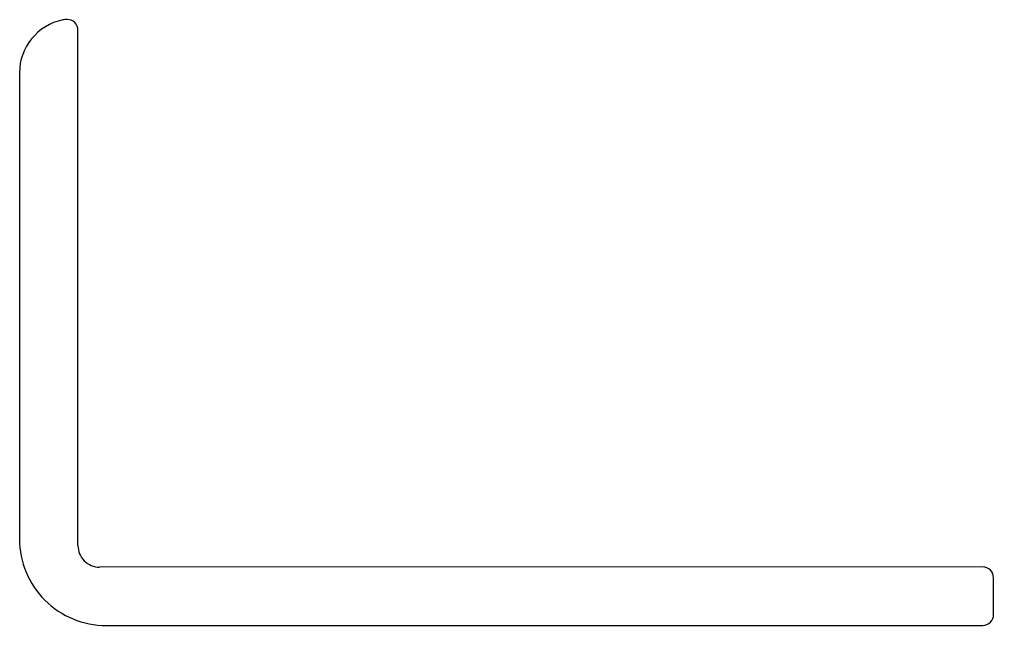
# Model space of a CAD drawing. Extents: x 2375.4 to 2420.4, y 1730.1 to 1758.1.
import ezdxf

# ---------------------------------------------------------------- set-up
doc = ezdxf.new("R2010")
doc.units = 0
doc.layers.get('0').update_dxf_attribs({"linetype": 'CONTINUOUS'})

msp = doc.modelspace()

# ---------------------------------------------------------------- linework, layer by layer
for p, q in [((2378.085, 1733.762), (2378.083, 1757.571)), ((2375.383, 1755.597), (2375.385, 1734.059)), ((2419.885, 1732.768), (2379.085, 1732.762)), ((2420.385, 1730.579), (2420.385, 1732.268)), ((2379.388, 1730.062), (2419.885, 1730.068))]:
    msp.add_line(p, q)
for centre, radius, start, end in [((2377.883, 1755.601), 2.5, 101.5417, 180.0926), ((2377.583, 1757.071), 1, 90.0058, 101.5406), ((2377.583, 1757.571), 0.5, 359.9971, 90.007), ((2379.385, 1734.062), 4, 180.0442, 270.0473), ((2379.085, 1733.762), 1, 180.0038, 270.0076), ((2419.885, 1732.268), 0.5, 360, 90.0076), ((2419.885, 1730.568), 0.5, 270.0076, 1.2657)]:
    msp.add_arc(centre, radius, start, end)

doc.saveas('drawing.dxf')
